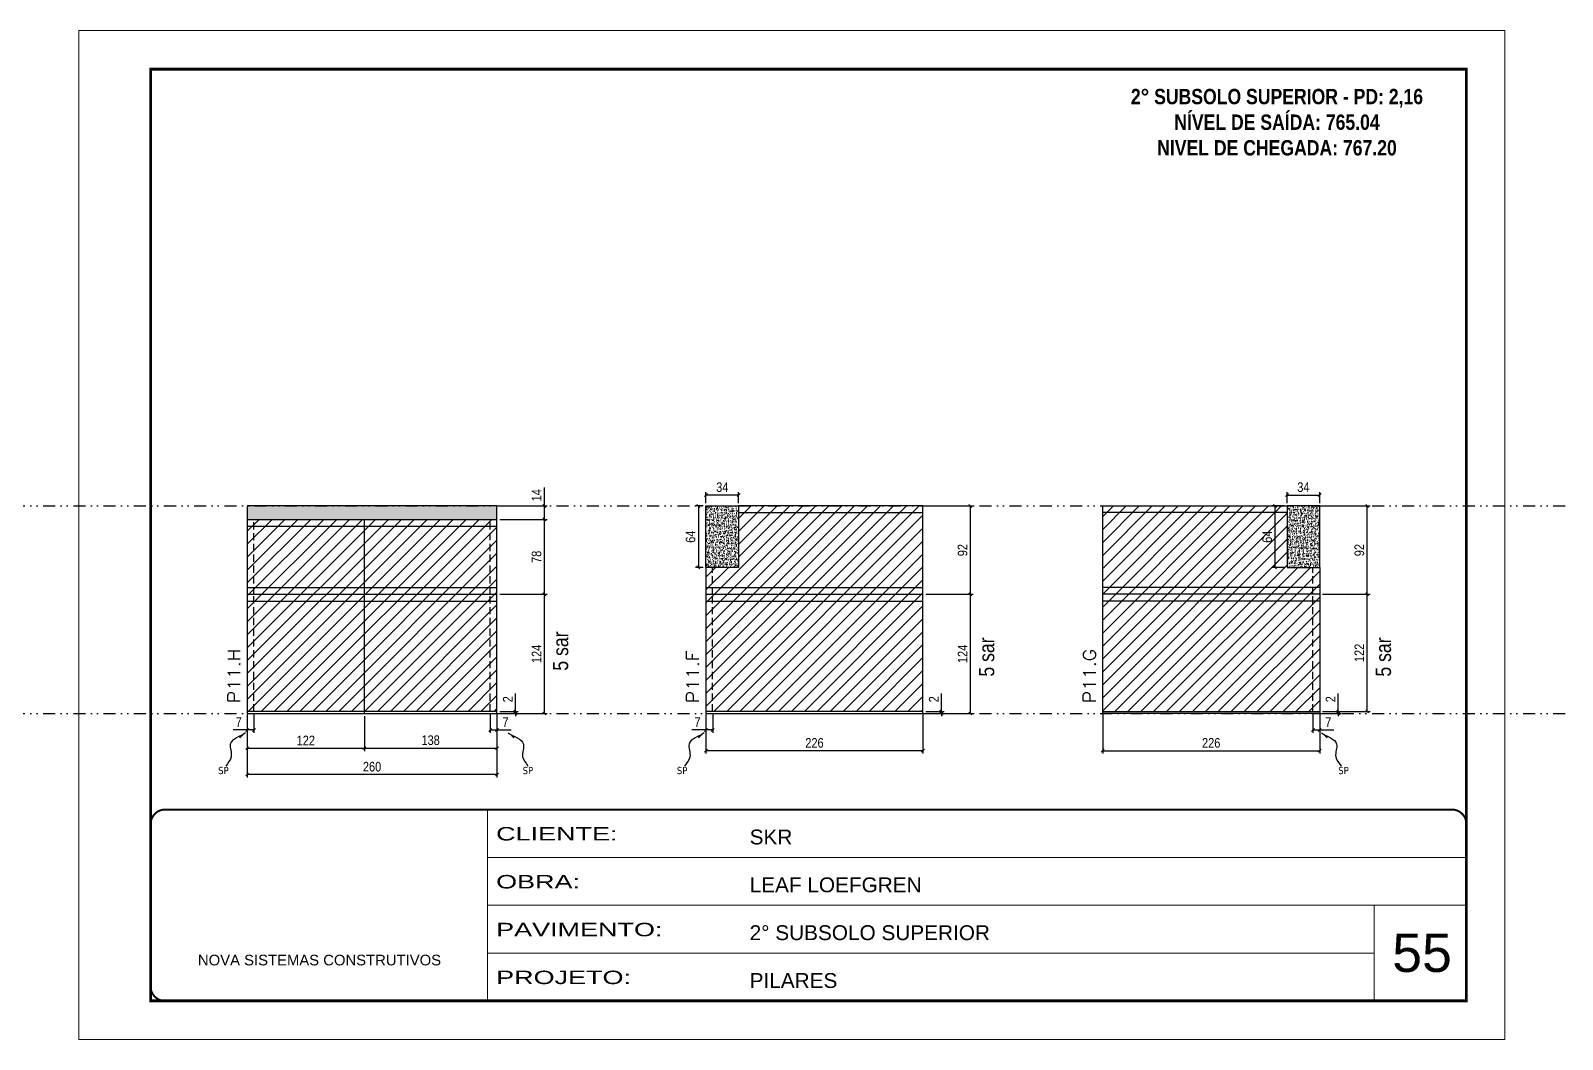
# Model space of a CAD drawing. Extents: x 13741 to 27878, y -21631 to 6985.
# Drawn here: x 17533 to 19128, y -8997 to -7947 of the extents above; entities that cross this region are included whole.
import ezdxf

# ---------------------------------------------------------------- set-up
doc = ezdxf.new("R2010")
doc.units = 0
for name, pattern in [('CONTINUO', [0]), ('DASHED', [0.75, 0.5, -0.25]), ('DIVIDE2', [0.625, 0.25, -0.125, 0, -0.125, 0, -0.125]), ('HIDDEN', [0.375, 0.25, -0.125])]:
    doc.linetypes.add(name, pattern=pattern)
for name, color, linetype, lineweight in [('CARIMBO', 255, 'Continuous', 9), ('Folhas', 255, 'Continuous', 9), ('Hachura', 251, 'Continuous', 9), ('SARRAFO DE PRESSAO', 251, 'DASHED', 9), ('Texto Seção', 7, 'Continuous', 15)]:
    doc.layers.add(name, color=color, linetype=linetype, lineweight=lineweight)
for name, color, linetype in [('COTA', 241, 'Continuous'), ('NOMENCLATURA', 7, 'Continuous'), ('Nível', 160, 'Continuous'), ('Painéis', 200, 'Continuous'), ('SARR_2.2x7', 40, 'Continuous'), ('Sarrafo de Pressão', 42, 'HIDDEN'), ('texto', 7, 'Continuous')]:
    doc.layers.add(name, color=color, linetype=linetype)
doc.styles.add('ARIAL', font='arial.ttf')
doc.styles.add('ARIAL_NARROW', font='ARIALN.TTF', dxfattribs={"height": 0.2})
doc.styles.add('COTA TECNICA', font='techl___.ttf', dxfattribs={"height": 10})
doc.styles.add('COTA TECNICA-50', font='techl___.ttf', dxfattribs={"height": 10})
doc.styles.add('REGUA-120', font='ROMANS.shx', dxfattribs={"height": 15})
doc.styles.add('ROMANC', font='techb___.ttf', dxfattribs={"height": 2.5})
doc.styles.get("Standard").update_dxf_attribs({"font": 'arial.ttf'})
doc.styles.add('Tecnologia', font='')
doc.styles.get('Tecnologia').set_extended_font_data('Forgotten Futurist')
doc.dimstyles.new('COTA PAINEL-50', dxfattribs={"dimtxt": 10, "dimasz": 3, "dimexe": 3, "dimexo": 3, "dimgap": 3, "dimtad": 1, "dimdec": 1, "dimzin": 12, "dimdsep": 46, "dimtxsty": 'COTA TECNICA-50', "dimblk1": 'OBLIQUE', "dimblk2": 'OBLIQUE', "dimsah": 1, "dimcen": 0.9, "dimclrd": 4, "dimclre": 4, "dimclrt": 240, "dimadec": 1, "dimazin": 3, "dimtfac": 1, "dimtdec": 1, "dimtmove": 0, "dimatfit": 3, "dimfxl": 1, "dimtolj": 1, "dimtzin": 12, "dimarcsym": 0})
doc.dimstyles.new('PAINEL', dxfattribs={"dimtxt": 10, "dimasz": 3, "dimexe": 3, "dimexo": 3, "dimgap": 3, "dimtad": 1, "dimdec": 1, "dimzin": 12, "dimdsep": 46, "dimtxsty": 'COTA TECNICA', "dimblk1": 'OBLIQUE', "dimblk2": 'OBLIQUE', "dimsah": 1, "dimcen": 0.9, "dimclrd": 4, "dimclre": 4, "dimclrt": 240, "dimadec": 1, "dimazin": 3, "dimtfac": 1, "dimtdec": 1, "dimtmove": 0, "dimatfit": 3, "dimfxl": 1, "dimtolj": 1, "dimtzin": 12, "dimarcsym": 0})
doc.dimstyles.get("Standard").update_dxf_attribs({"dimtxt": 0.18, "dimasz": 0.18, "dimexe": 0.18, "dimexo": 0.0625, "dimgap": 0.09, "dimtad": 0, "dimtih": 1, "dimtoh": 1, "dimdec": 4, "dimzin": 0, "dimdsep": 46, "dimtxsty": 'Standard', "dimcen": 0.09, "dimadec": 0, "dimazin": 0, "dimtfac": 1, "dimtdec": 4, "dimtofl": 0, "dimtmove": 0, "dimatfit": 3, "dimfxl": 1, "dimtolj": 1, "dimtzin": 0, "dimarcsym": 0})

# ---------------------------------------------------------------- blocks, each defined once
blk = doc.blocks.new('9999999999')
at = {"color": 30, "linetype": 'CONTINUO'}
for p, q in [((98564.6, 34230.2), (98564.6, 34429.4)), ((98564.6, 34379.6), (99584, 34379.6)), ((98564.6, 34329.8), (99488, 34329.8)), ((99584, 34329.8), (99488, 34329.8)), ((99488, 34329.8), (99488, 34230.2)), ((98564.6, 34280), (99488, 34280))]:
    blk.add_line(p, q, dxfattribs=at)
at = {"color": 30, "linetype": 'CONTINUO', "const_width": 2}
blk.add_lwpolyline([(99584, 34230.2), (99584, 34414.4, 0.414214), (99569, 34429.4), (98229, 34429.4, 0.414214), (98214, 34414.4), (98214, 34245.2, 0.414214), (98229, 34230.2), (99584, 34230.2)], format="xyb", dxfattribs=at)
at = {"layer": 'Folhas'}
blk.add_lwpolyline([(98139, 34190.2), (99624, 34190.2), (99624, 35240.2), (98139, 35240.2)], close=True, dxfattribs=at)
at = {"layer": 'Folhas', "color": 30, "const_width": 3}
blk.add_lwpolyline([(98214, 34230.2), (99584, 34230.2), (99584, 35200.2), (98214, 35200.2)], close=True, dxfattribs=at)
at = {"color": 7, "linetype": 'Continuous', "ltscale": 5, "style": 'ARIAL'}
for s, height, p in [('SKR', 15.48, (98837.7, 34393.1)), ('LEAF LOEFGREN', 15.483, (98837.7, 34343.3)), ('2° SUBSOLO SUPERIOR', 15.483, (98837.7, 34293.5)), ('NOVA SISTEMAS CONSTRUTIVOS', 11.059, (98263.2, 34267.2)), ('PILARES', 15.48, (98837.7, 34243.7))]:
    blk.add_text(s, height=height, dxfattribs=at).set_placement(p)
at = {"layer": 'Folhas', "color": 7, "style": 'Tecnologia', "width": 1.5}
for s, p in [('CLIENTE:', (98573.7, 34397.2)), ('OBRA:', (98573.7, 34347.3)), ('PAVIMENTO:', (98573.7, 34297.5)), ('PROJETO:', (98573.7, 34247.7))]:
    blk.add_text(s, height=14, dxfattribs=at).set_placement(p)
blk = doc.blocks.new('_Oblique')
at = {"color": 0, "linetype": 'ByBlock', "lineweight": -2}
blk.add_line((-0.5, -0.5), (0.5, 0.5), dxfattribs=at)
blk = doc.blocks.new('*D2157')
at = {"layer": 'COTA', "color": 4, "lineweight": -2, "transparency": 16777216}
for p, q in [((18236.7, -8658.5), (18236.7, -8699.3)), ((18462.7, -8658.5), (18462.7, -8699.3)), ((18462.7, -8696.3), (18236.7, -8696.3))]:
    blk.add_line(p, q, dxfattribs=at)
at = {"layer": 'Defpoints', "color": 0, "transparency": 16777216}
for p in [(18236.7, -8655.5), (18462.7, -8655.5), (18236.7, -8696.3)]:
    blk.add_point(p, dxfattribs=at)
at = {"layer": 'COTA', "color": 4, "lineweight": -2, "transparency": 16777216, "xscale": 3, "yscale": 3, "zscale": 3, "rotation": 180}
blk.add_blockref('_Oblique', (18236.7, -8696.3), dxfattribs=at)
at = {"layer": 'COTA', "color": 4, "lineweight": -2, "transparency": 16777216, "xscale": 3, "yscale": 3, "zscale": 3}
blk.add_blockref('_Oblique', (18462.7, -8696.3), dxfattribs=at)
at = {"layer": 'COTA', "color": 240, "transparency": 16777216, "insert": (18349.7, -8688.2), "char_height": 10, "attachment_point": 5, "style": 'COTA TECNICA'}
blk.add_mtext('\\A1;226', dxfattribs=at)
blk = doc.blocks.new('*D2158')
at = {"layer": 'COTA', "color": 4, "lineweight": -2, "transparency": 16777216}
for p, q in [((18236.7, -8660.5), (18236.7, -8677.7)), ((18243.7, -8658.5), (18243.7, -8677.7)), ((18236.7, -8674.7), (18221.9, -8674.7)), ((18243.7, -8674.7), (18236.7, -8674.7))]:
    blk.add_line(p, q, dxfattribs=at)
at = {"layer": 'Defpoints', "color": 0, "transparency": 16777216}
for p in [(18236.7, -8657.5), (18243.7, -8655.5), (18236.7, -8674.7)]:
    blk.add_point(p, dxfattribs=at)
at = {"layer": 'COTA', "color": 4, "lineweight": -2, "transparency": 16777216, "xscale": 3, "yscale": 3, "zscale": 3, "rotation": 180}
blk.add_blockref('_Oblique', (18236.7, -8674.7), dxfattribs=at)
at = {"layer": 'COTA', "color": 4, "lineweight": -2, "transparency": 16777216, "xscale": 3, "yscale": 3, "zscale": 3}
blk.add_blockref('_Oblique', (18243.7, -8674.7), dxfattribs=at)
at = {"layer": 'COTA', "color": 240, "transparency": 16777216, "insert": (18227.8, -8666.6), "char_height": 10, "attachment_point": 5, "style": 'COTA TECNICA-50'}
blk.add_mtext('\\A1;7', dxfattribs=at)
blk = doc.blocks.new('*D2159')
at = {"layer": 'COTA', "color": 4, "lineweight": -2, "transparency": 16777216}
for p, q in [((18481.9, -8655.5), (18481.9, -8636.7)), ((18465.7, -8655.5), (18484.9, -8655.5)), ((18465.7, -8657.5), (18484.9, -8657.5)), ((18481.9, -8657.5), (18481.9, -8655.5)), ((18481.9, -8657.5), (18481.9, -8660.5))]:
    blk.add_line(p, q, dxfattribs=at)
at = {"layer": 'Defpoints', "color": 0, "transparency": 16777216}
for p in [(18462.7, -8655.5), (18462.7, -8657.5), (18481.9, -8657.5)]:
    blk.add_point(p, dxfattribs=at)
at = {"layer": 'COTA', "color": 4, "lineweight": -2, "transparency": 16777216, "xscale": 3, "yscale": 3, "zscale": 3}
for p, rotation in [((18481.9, -8655.5), 270), ((18481.9, -8657.5), 90)]:
    blk.add_blockref('_Oblique', p, dxfattribs=dict(at, rotation=rotation))
at = {"layer": 'COTA', "color": 240, "transparency": 16777216, "insert": (18473.9, -8642.7), "char_height": 10, "attachment_point": 5, "rotation": 90, "style": 'COTA TECNICA-50'}
blk.add_mtext('\\A1;2', dxfattribs=at)
blk = doc.blocks.new('*D2160')
at = {"layer": 'COTA', "color": 4, "linetype": 'ByBlock', "lineweight": -2, "transparency": 16777216}
for p, q in [((18465.7, -8533.5), (18515, -8533.5)), ((18512, -8657.5), (18512, -8533.5)), ((18465.7, -8657.5), (18515, -8657.5))]:
    blk.add_line(p, q, dxfattribs=at)
at = {"layer": 'Defpoints', "color": 0, "linetype": 'ByBlock', "transparency": 16777216}
for p in [(18462.7, -8533.5), (18512, -8533.5), (18462.7, -8657.5)]:
    blk.add_point(p, dxfattribs=at)
at = {"layer": 'COTA', "color": 4, "linetype": 'ByBlock', "lineweight": -2, "transparency": 16777216, "xscale": 3, "yscale": 3, "zscale": 3}
for p, rotation in [((18512, -8533.5), 90), ((18512, -8657.5), 270)]:
    blk.add_blockref('_Oblique', p, dxfattribs=dict(at, rotation=rotation))
at = {"layer": 'COTA', "color": 240, "linetype": 'ByBlock', "transparency": 16777216, "insert": (18504, -8595.5), "char_height": 10, "attachment_point": 5, "rotation": 90, "style": 'COTA TECNICA'}
blk.add_mtext('\\A1;124', dxfattribs=at)
blk = doc.blocks.new('*D2161')
at = {"layer": 'COTA', "color": 4, "linetype": 'ByBlock', "lineweight": -2, "transparency": 16777216}
for p, q in [((18465.7, -8533.5), (18515, -8533.5)), ((18512, -8657.5), (18512, -8533.5)), ((18465.7, -8657.5), (18515, -8657.5))]:
    blk.add_line(p, q, dxfattribs=at)
at = {"layer": 'Defpoints', "color": 0, "linetype": 'ByBlock', "transparency": 16777216}
for p in [(18462.7, -8533.5), (18512, -8533.5), (18462.7, -8657.5)]:
    blk.add_point(p, dxfattribs=at)
at = {"layer": 'COTA', "color": 4, "linetype": 'ByBlock', "lineweight": -2, "transparency": 16777216, "xscale": 3, "yscale": 3, "zscale": 3}
for p, rotation in [((18512, -8533.5), 90), ((18512, -8657.5), 270)]:
    blk.add_blockref('_Oblique', p, dxfattribs=dict(at, rotation=rotation))
at = {"layer": 'COTA', "color": 240, "linetype": 'ByBlock', "transparency": 16777216, "insert": (18504, -8595.5), "char_height": 10, "attachment_point": 5, "rotation": 90, "style": 'COTA TECNICA'}
blk.add_mtext('\\A1;124', dxfattribs=at)
blk = doc.blocks.new('*D2162')
at = {"layer": 'COTA', "color": 4, "lineweight": -2, "transparency": 16777216}
for p, q in [((17759, -8658.5), (17759, -8724.1)), ((18019, -8658.5), (18019, -8724.1)), ((18019, -8721.1), (17759, -8721.1))]:
    blk.add_line(p, q, dxfattribs=at)
at = {"layer": 'Defpoints', "color": 0, "transparency": 16777216}
for p in [(17759, -8655.5), (18019, -8655.5), (17759, -8721.1)]:
    blk.add_point(p, dxfattribs=at)
at = {"layer": 'COTA', "color": 4, "lineweight": -2, "transparency": 16777216, "xscale": 3, "yscale": 3, "zscale": 3, "rotation": 180}
blk.add_blockref('_Oblique', (17759, -8721.1), dxfattribs=at)
at = {"layer": 'COTA', "color": 4, "lineweight": -2, "transparency": 16777216, "xscale": 3, "yscale": 3, "zscale": 3}
blk.add_blockref('_Oblique', (18019, -8721.1), dxfattribs=at)
at = {"layer": 'COTA', "color": 240, "transparency": 16777216, "insert": (17889, -8713), "char_height": 10, "attachment_point": 5, "style": 'COTA TECNICA'}
blk.add_mtext('\\A1;260', dxfattribs=at)
blk = doc.blocks.new('*D2163')
at = {"layer": 'COTA', "color": 4, "lineweight": -2, "transparency": 16777216}
for p, q in [((18012, -8658.5), (18012, -8677.7)), ((18019, -8660.5), (18019, -8677.7)), ((18012, -8674.7), (18019, -8674.7)), ((18019, -8674.7), (18033.7, -8674.7))]:
    blk.add_line(p, q, dxfattribs=at)
at = {"layer": 'Defpoints', "color": 0, "transparency": 16777216}
for p in [(18012, -8655.5), (18019, -8657.5), (18019, -8674.7)]:
    blk.add_point(p, dxfattribs=at)
at = {"layer": 'COTA', "color": 4, "lineweight": -2, "transparency": 16777216, "xscale": 3, "yscale": 3, "zscale": 3, "rotation": 180}
blk.add_blockref('_Oblique', (18012, -8674.7), dxfattribs=at)
at = {"layer": 'COTA', "color": 4, "lineweight": -2, "transparency": 16777216, "xscale": 3, "yscale": 3, "zscale": 3}
blk.add_blockref('_Oblique', (18019, -8674.7), dxfattribs=at)
at = {"layer": 'COTA', "color": 240, "transparency": 16777216, "insert": (18027.9, -8666.6), "char_height": 10, "attachment_point": 5, "style": 'COTA TECNICA-50'}
blk.add_mtext('\\A1;7', dxfattribs=at)
blk = doc.blocks.new('*D2164')
at = {"layer": 'COTA', "color": 4, "lineweight": -2, "transparency": 16777216}
for p, q in [((17759, -8660.5), (17759, -8677.7)), ((17766, -8658.5), (17766, -8677.7)), ((17759, -8674.7), (17744.3, -8674.7)), ((17766, -8674.7), (17759, -8674.7))]:
    blk.add_line(p, q, dxfattribs=at)
at = {"layer": 'Defpoints', "color": 0, "transparency": 16777216}
for p in [(17759, -8657.5), (17766, -8655.5), (17759, -8674.7)]:
    blk.add_point(p, dxfattribs=at)
at = {"layer": 'COTA', "color": 4, "lineweight": -2, "transparency": 16777216, "xscale": 3, "yscale": 3, "zscale": 3, "rotation": 180}
blk.add_blockref('_Oblique', (17759, -8674.7), dxfattribs=at)
at = {"layer": 'COTA', "color": 4, "lineweight": -2, "transparency": 16777216, "xscale": 3, "yscale": 3, "zscale": 3}
blk.add_blockref('_Oblique', (17766, -8674.7), dxfattribs=at)
at = {"layer": 'COTA', "color": 240, "transparency": 16777216, "insert": (17750.1, -8666.6), "char_height": 10, "attachment_point": 5, "style": 'COTA TECNICA-50'}
blk.add_mtext('\\A1;7', dxfattribs=at)
blk = doc.blocks.new('*D2165')
at = {"layer": 'COTA', "color": 4, "lineweight": -2, "transparency": 16777216}
for p, q in [((18038.3, -8655.5), (18038.3, -8636.7)), ((18022, -8655.5), (18041.3, -8655.5)), ((18022, -8657.5), (18041.3, -8657.5)), ((18038.3, -8657.5), (18038.3, -8655.5)), ((18038.3, -8657.5), (18038.3, -8660.5))]:
    blk.add_line(p, q, dxfattribs=at)
at = {"layer": 'Defpoints', "color": 0, "transparency": 16777216}
for p in [(18019, -8655.5), (18019, -8657.5), (18038.3, -8657.5)]:
    blk.add_point(p, dxfattribs=at)
at = {"layer": 'COTA', "color": 4, "lineweight": -2, "transparency": 16777216, "xscale": 3, "yscale": 3, "zscale": 3}
for p, rotation in [((18038.3, -8655.5), 270), ((18038.3, -8657.5), 90)]:
    blk.add_blockref('_Oblique', p, dxfattribs=dict(at, rotation=rotation))
at = {"layer": 'COTA', "color": 240, "transparency": 16777216, "insert": (18030.3, -8642.7), "char_height": 10, "attachment_point": 5, "rotation": 90, "style": 'COTA TECNICA-50'}
blk.add_mtext('\\A1;2', dxfattribs=at)
blk = doc.blocks.new('*D2166')
at = {"layer": 'COTA', "color": 4, "linetype": 'ByBlock', "lineweight": -2, "transparency": 16777216}
for p, q in [((18022, -8533.5), (18071.4, -8533.5)), ((18068.4, -8657.5), (18068.4, -8533.5)), ((18022, -8657.5), (18071.4, -8657.5))]:
    blk.add_line(p, q, dxfattribs=at)
at = {"layer": 'Defpoints', "color": 0, "linetype": 'ByBlock', "transparency": 16777216}
for p in [(18019, -8533.5), (18068.4, -8533.5), (18019, -8657.5)]:
    blk.add_point(p, dxfattribs=at)
at = {"layer": 'COTA', "color": 4, "linetype": 'ByBlock', "lineweight": -2, "transparency": 16777216, "xscale": 3, "yscale": 3, "zscale": 3}
for p, rotation in [((18068.4, -8533.5), 90), ((18068.4, -8657.5), 270)]:
    blk.add_blockref('_Oblique', p, dxfattribs=dict(at, rotation=rotation))
at = {"layer": 'COTA', "color": 240, "linetype": 'ByBlock', "transparency": 16777216, "insert": (18060.3, -8595.5), "char_height": 10, "attachment_point": 5, "rotation": 90, "style": 'COTA TECNICA'}
blk.add_mtext('\\A1;124', dxfattribs=at)
blk = doc.blocks.new('*D2167')
at = {"layer": 'COTA', "color": 4, "linetype": 'ByBlock', "lineweight": -2, "transparency": 16777216}
for p, q in [((18022, -8533.5), (18071.4, -8533.5)), ((18068.4, -8657.5), (18068.4, -8533.5)), ((18022, -8657.5), (18071.4, -8657.5))]:
    blk.add_line(p, q, dxfattribs=at)
at = {"layer": 'Defpoints', "color": 0, "linetype": 'ByBlock', "transparency": 16777216}
for p in [(18019, -8533.5), (18068.4, -8533.5), (18019, -8657.5)]:
    blk.add_point(p, dxfattribs=at)
at = {"layer": 'COTA', "color": 4, "linetype": 'ByBlock', "lineweight": -2, "transparency": 16777216, "xscale": 3, "yscale": 3, "zscale": 3}
for p, rotation in [((18068.4, -8533.5), 90), ((18068.4, -8657.5), 270)]:
    blk.add_blockref('_Oblique', p, dxfattribs=dict(at, rotation=rotation))
at = {"layer": 'COTA', "color": 240, "linetype": 'ByBlock', "transparency": 16777216, "insert": (18060.3, -8595.5), "char_height": 10, "attachment_point": 5, "rotation": 90, "style": 'COTA TECNICA'}
blk.add_mtext('\\A1;124', dxfattribs=at)
blk = doc.blocks.new('*D2168')
at = {"layer": 'COTA', "color": 4, "lineweight": -2, "transparency": 16777216}
for p, q in [((17881, -8660.5), (17881, -8696.6)), ((18019, -8660.5), (18019, -8696.6)), ((17881, -8693.6), (18019, -8693.6))]:
    blk.add_line(p, q, dxfattribs=at)
at = {"layer": 'Defpoints', "color": 0, "transparency": 16777216}
for p in [(17881, -8657.5), (18019, -8657.5), (18019, -8693.6)]:
    blk.add_point(p, dxfattribs=at)
at = {"layer": 'COTA', "color": 4, "lineweight": -2, "transparency": 16777216, "xscale": 3, "yscale": 3, "zscale": 3, "rotation": 180}
blk.add_blockref('_Oblique', (17881, -8693.6), dxfattribs=at)
at = {"layer": 'COTA', "color": 4, "lineweight": -2, "transparency": 16777216, "xscale": 3, "yscale": 3, "zscale": 3}
blk.add_blockref('_Oblique', (18019, -8693.6), dxfattribs=at)
at = {"layer": 'COTA', "color": 240, "transparency": 16777216, "insert": (17950, -8685.4), "char_height": 10, "attachment_point": 5, "style": 'COTA TECNICA'}
blk.add_mtext('\\A1;138', dxfattribs=at)
blk = doc.blocks.new('*D2169')
at = {"layer": 'COTA', "color": 4, "lineweight": -2, "transparency": 16777216}
for p, q in [((17759, -8660.5), (17759, -8696.6)), ((17881, -8660.5), (17881, -8696.6)), ((17759, -8693.6), (17881, -8693.6))]:
    blk.add_line(p, q, dxfattribs=at)
at = {"layer": 'Defpoints', "color": 0, "transparency": 16777216}
for p in [(17759, -8657.5), (17881, -8657.5), (17881, -8693.6)]:
    blk.add_point(p, dxfattribs=at)
at = {"layer": 'COTA', "color": 4, "lineweight": -2, "transparency": 16777216, "xscale": 3, "yscale": 3, "zscale": 3, "rotation": 180}
blk.add_blockref('_Oblique', (17759, -8693.6), dxfattribs=at)
at = {"layer": 'COTA', "color": 4, "lineweight": -2, "transparency": 16777216, "xscale": 3, "yscale": 3, "zscale": 3}
blk.add_blockref('_Oblique', (17881, -8693.6), dxfattribs=at)
at = {"layer": 'COTA', "color": 240, "transparency": 16777216, "insert": (17820, -8685.6), "char_height": 10, "attachment_point": 5, "style": 'COTA TECNICA'}
blk.add_mtext('\\A1;122', dxfattribs=at)
blk = doc.blocks.new('*D2170')
at = {"layer": 'COTA', "color": 4, "lineweight": -2, "transparency": 16777216}
for p, q in [((18233.7, -8441.5), (18225.8, -8441.5)), ((18228.8, -8441.5), (18228.8, -8505.5)), ((18233.7, -8505.5), (18225.8, -8505.5))]:
    blk.add_line(p, q, dxfattribs=at)
at = {"layer": 'Defpoints', "color": 0, "transparency": 16777216}
for p in [(18236.7, -8441.5), (18228.8, -8505.5), (18236.7, -8505.5)]:
    blk.add_point(p, dxfattribs=at)
at = {"layer": 'COTA', "color": 4, "lineweight": -2, "transparency": 16777216, "xscale": 3, "yscale": 3, "zscale": 3}
for p, rotation in [((18228.8, -8441.5), 90), ((18228.8, -8505.5), 270)]:
    blk.add_blockref('_Oblique', p, dxfattribs=dict(at, rotation=rotation))
at = {"layer": 'COTA', "color": 240, "transparency": 16777216, "insert": (18220.7, -8473.5), "char_height": 10, "attachment_point": 5, "rotation": 90, "style": 'COTA TECNICA'}
blk.add_mtext('\\A1;64', dxfattribs=at)
blk = doc.blocks.new('*D2171')
at = {"layer": 'COTA', "color": 4, "lineweight": -2, "transparency": 16777216}
for p, q in [((18236.7, -8438.5), (18236.7, -8427.2)), ((18270.7, -8430.2), (18236.7, -8430.2)), ((18270.7, -8438.5), (18270.7, -8427.2))]:
    blk.add_line(p, q, dxfattribs=at)
at = {"layer": 'Defpoints', "color": 0, "transparency": 16777216}
for p in [(18236.7, -8430.2), (18236.7, -8441.5), (18270.7, -8441.5)]:
    blk.add_point(p, dxfattribs=at)
at = {"layer": 'COTA', "color": 4, "lineweight": -2, "transparency": 16777216, "xscale": 3, "yscale": 3, "zscale": 3, "rotation": 180}
blk.add_blockref('_Oblique', (18236.7, -8430.2), dxfattribs=at)
at = {"layer": 'COTA', "color": 4, "lineweight": -2, "transparency": 16777216, "xscale": 3, "yscale": 3, "zscale": 3}
blk.add_blockref('_Oblique', (18270.7, -8430.2), dxfattribs=at)
at = {"layer": 'COTA', "color": 240, "transparency": 16777216, "insert": (18253.7, -8422), "char_height": 10, "attachment_point": 5, "style": 'COTA TECNICA'}
blk.add_mtext('\\A1;34', dxfattribs=at)
blk = doc.blocks.new('*D2142')
at = {"layer": 'COTA', "color": 4, "lineweight": -2, "transparency": 16777216}
for p, q in [((18649.8, -8658.5), (18649.8, -8699.3)), ((18875.8, -8658.5), (18875.8, -8699.3)), ((18649.8, -8696.3), (18875.8, -8696.3))]:
    blk.add_line(p, q, dxfattribs=at)
at = {"layer": 'Defpoints', "color": 0, "transparency": 16777216}
for p in [(18649.8, -8655.5), (18875.8, -8655.5), (18875.8, -8696.3)]:
    blk.add_point(p, dxfattribs=at)
at = {"layer": 'COTA', "color": 4, "lineweight": -2, "transparency": 16777216, "xscale": 3, "yscale": 3, "zscale": 3, "rotation": 180}
blk.add_blockref('_Oblique', (18649.8, -8696.3), dxfattribs=at)
at = {"layer": 'COTA', "color": 4, "lineweight": -2, "transparency": 16777216, "xscale": 3, "yscale": 3, "zscale": 3}
blk.add_blockref('_Oblique', (18875.8, -8696.3), dxfattribs=at)
at = {"layer": 'COTA', "color": 240, "transparency": 16777216, "insert": (18762.8, -8688.2), "char_height": 10, "attachment_point": 5, "style": 'COTA TECNICA'}
blk.add_mtext('\\A1;226', dxfattribs=at)
blk = doc.blocks.new('*D2143')
at = {"layer": 'COTA', "color": 4, "lineweight": -2, "transparency": 16777216}
for p, q in [((18868.8, -8658.5), (18868.8, -8677.7)), ((18875.8, -8660.5), (18875.8, -8677.7)), ((18868.8, -8674.7), (18875.8, -8674.7)), ((18875.8, -8674.7), (18890.5, -8674.7))]:
    blk.add_line(p, q, dxfattribs=at)
at = {"layer": 'Defpoints', "color": 0, "transparency": 16777216}
for p in [(18868.8, -8655.5), (18875.8, -8657.5), (18875.8, -8674.7)]:
    blk.add_point(p, dxfattribs=at)
at = {"layer": 'COTA', "color": 4, "lineweight": -2, "transparency": 16777216, "xscale": 3, "yscale": 3, "zscale": 3, "rotation": 180}
blk.add_blockref('_Oblique', (18868.8, -8674.7), dxfattribs=at)
at = {"layer": 'COTA', "color": 4, "lineweight": -2, "transparency": 16777216, "xscale": 3, "yscale": 3, "zscale": 3}
blk.add_blockref('_Oblique', (18875.8, -8674.7), dxfattribs=at)
at = {"layer": 'COTA', "color": 240, "transparency": 16777216, "insert": (18884.7, -8666.6), "char_height": 10, "attachment_point": 5, "style": 'COTA TECNICA-50'}
blk.add_mtext('\\A1;7', dxfattribs=at)
blk = doc.blocks.new('*D2144')
at = {"layer": 'COTA', "color": 4, "lineweight": -2, "transparency": 16777216}
for p, q in [((18895.1, -8655.5), (18895.1, -8636.7)), ((18878.8, -8655.5), (18898.1, -8655.5)), ((18878.8, -8657.5), (18898.1, -8657.5)), ((18895.1, -8657.5), (18895.1, -8655.5)), ((18895.1, -8657.5), (18895.1, -8660.5))]:
    blk.add_line(p, q, dxfattribs=at)
at = {"layer": 'Defpoints', "color": 0, "transparency": 16777216}
for p in [(18875.8, -8655.5), (18875.8, -8657.5), (18895.1, -8657.5)]:
    blk.add_point(p, dxfattribs=at)
at = {"layer": 'COTA', "color": 4, "lineweight": -2, "transparency": 16777216, "xscale": 3, "yscale": 3, "zscale": 3}
for p, rotation in [((18895.1, -8655.5), 270), ((18895.1, -8657.5), 90)]:
    blk.add_blockref('_Oblique', p, dxfattribs=dict(at, rotation=rotation))
at = {"layer": 'COTA', "color": 240, "transparency": 16777216, "insert": (18887.1, -8642.7), "char_height": 10, "attachment_point": 5, "rotation": 90, "style": 'COTA TECNICA-50'}
blk.add_mtext('\\A1;2', dxfattribs=at)
blk = doc.blocks.new('*D2145')
at = {"layer": 'COTA', "color": 4, "lineweight": -2, "transparency": 16777216}
for p, q in [((18841.8, -8438.5), (18841.8, -8427.2)), ((18841.8, -8430.2), (18875.8, -8430.2)), ((18875.8, -8438.5), (18875.8, -8427.2))]:
    blk.add_line(p, q, dxfattribs=at)
at = {"layer": 'Defpoints', "color": 0, "transparency": 16777216}
for p in [(18875.8, -8430.2), (18841.8, -8441.5), (18875.8, -8441.5)]:
    blk.add_point(p, dxfattribs=at)
at = {"layer": 'COTA', "color": 4, "lineweight": -2, "transparency": 16777216, "xscale": 3, "yscale": 3, "zscale": 3, "rotation": 180}
blk.add_blockref('_Oblique', (18841.8, -8430.2), dxfattribs=at)
at = {"layer": 'COTA', "color": 4, "lineweight": -2, "transparency": 16777216, "xscale": 3, "yscale": 3, "zscale": 3}
blk.add_blockref('_Oblique', (18875.8, -8430.2), dxfattribs=at)
at = {"layer": 'COTA', "color": 240, "transparency": 16777216, "insert": (18858.8, -8422), "char_height": 10, "attachment_point": 5, "style": 'COTA TECNICA'}
blk.add_mtext('\\A1;34', dxfattribs=at)
blk = doc.blocks.new('*D2146')
at = {"layer": 'COTA', "color": 4, "lineweight": -2, "transparency": 16777216}
for p, q in [((18878.8, -8533.5), (18928.2, -8533.5)), ((18925.2, -8655.5), (18925.2, -8533.5)), ((18878.8, -8655.5), (18928.2, -8655.5))]:
    blk.add_line(p, q, dxfattribs=at)
at = {"layer": 'Defpoints', "color": 0, "transparency": 16777216}
for p in [(18875.8, -8533.5), (18925.2, -8533.5), (18875.8, -8655.5)]:
    blk.add_point(p, dxfattribs=at)
at = {"layer": 'COTA', "color": 4, "lineweight": -2, "transparency": 16777216, "xscale": 3, "yscale": 3, "zscale": 3}
for p, rotation in [((18925.2, -8533.5), 90), ((18925.2, -8655.5), 270)]:
    blk.add_blockref('_Oblique', p, dxfattribs=dict(at, rotation=rotation))
at = {"layer": 'COTA', "color": 240, "transparency": 16777216, "insert": (18917.1, -8594.5), "char_height": 10, "attachment_point": 5, "rotation": 90, "style": 'COTA TECNICA'}
blk.add_mtext('\\A1;122', dxfattribs=at)
blk = doc.blocks.new('*D2147')
at = {"layer": 'COTA', "color": 4, "lineweight": -2, "transparency": 16777216}
for p, q in [((18838.8, -8441.5), (18826.3, -8441.5)), ((18829.3, -8505.5), (18829.3, -8441.5)), ((18838.8, -8505.5), (18826.3, -8505.5))]:
    blk.add_line(p, q, dxfattribs=at)
at = {"layer": 'Defpoints', "color": 0, "transparency": 16777216}
for p in [(18829.3, -8441.5), (18841.8, -8441.5), (18841.8, -8505.5)]:
    blk.add_point(p, dxfattribs=at)
at = {"layer": 'COTA', "color": 4, "lineweight": -2, "transparency": 16777216, "xscale": 3, "yscale": 3, "zscale": 3}
for p, rotation in [((18829.3, -8441.5), 90), ((18829.3, -8505.5), 270)]:
    blk.add_blockref('_Oblique', p, dxfattribs=dict(at, rotation=rotation))
at = {"layer": 'COTA', "color": 240, "transparency": 16777216, "insert": (18821.1, -8473.5), "char_height": 10, "attachment_point": 5, "rotation": 90, "style": 'COTA TECNICA'}
blk.add_mtext('\\A1;64', dxfattribs=at)
blk = doc.blocks.new('*D2189')
at = {"layer": 'COTA', "color": 4, "lineweight": -2, "transparency": 16777216}
for p, q in [((18022, -8455.5), (18071.4, -8455.5)), ((18068.4, -8533.5), (18068.4, -8455.5)), ((18022, -8533.5), (18071.4, -8533.5))]:
    blk.add_line(p, q, dxfattribs=at)
at = {"layer": 'Defpoints', "color": 0, "transparency": 16777216}
for p in [(18019, -8455.5), (18068.4, -8455.5), (18019, -8533.5)]:
    blk.add_point(p, dxfattribs=at)
at = {"layer": 'COTA', "color": 4, "lineweight": -2, "transparency": 16777216, "xscale": 3, "yscale": 3, "zscale": 3}
for p, rotation in [((18068.4, -8455.5), 90), ((18068.4, -8533.5), 270)]:
    blk.add_blockref('_Oblique', p, dxfattribs=dict(at, rotation=rotation))
at = {"layer": 'COTA', "color": 240, "transparency": 16777216, "insert": (18060.3, -8494.5), "char_height": 10, "attachment_point": 5, "rotation": 90, "style": 'COTA TECNICA'}
blk.add_mtext('\\A1;78', dxfattribs=at)
blk = doc.blocks.new('*D2190')
at = {"layer": 'COTA', "color": 4, "lineweight": -2, "transparency": 16777216}
for p, q in [((18068.4, -8441.5), (18068.4, -8422.3)), ((18022, -8441.5), (18071.4, -8441.5)), ((18068.4, -8455.5), (18068.4, -8441.5)), ((18022, -8455.5), (18071.4, -8455.5))]:
    blk.add_line(p, q, dxfattribs=at)
at = {"layer": 'Defpoints', "color": 0, "transparency": 16777216}
for p in [(18019, -8441.5), (18068.4, -8441.5), (18019, -8455.5)]:
    blk.add_point(p, dxfattribs=at)
at = {"layer": 'COTA', "color": 4, "lineweight": -2, "transparency": 16777216, "xscale": 3, "yscale": 3, "zscale": 3}
for p, rotation in [((18068.4, -8441.5), 90), ((18068.4, -8455.5), 270)]:
    blk.add_blockref('_Oblique', p, dxfattribs=dict(at, rotation=rotation))
at = {"layer": 'COTA', "color": 240, "transparency": 16777216, "insert": (18060.3, -8430.4), "char_height": 10, "attachment_point": 5, "rotation": 90, "style": 'COTA TECNICA'}
blk.add_mtext('\\A1;14', dxfattribs=at)
blk = doc.blocks.new('*D2191')
at = {"layer": 'COTA', "color": 4, "lineweight": -2, "transparency": 16777216}
for p, q in [((18878.8, -8441.5), (18928.2, -8441.5)), ((18925.2, -8533.5), (18925.2, -8441.5)), ((18878.8, -8533.5), (18928.2, -8533.5))]:
    blk.add_line(p, q, dxfattribs=at)
at = {"layer": 'Defpoints', "color": 0, "transparency": 16777216}
for p in [(18875.8, -8441.5), (18925.2, -8441.5), (18875.8, -8533.5)]:
    blk.add_point(p, dxfattribs=at)
at = {"layer": 'COTA', "color": 4, "lineweight": -2, "transparency": 16777216, "xscale": 3, "yscale": 3, "zscale": 3}
for p, rotation in [((18925.2, -8441.5), 90), ((18925.2, -8533.5), 270)]:
    blk.add_blockref('_Oblique', p, dxfattribs=dict(at, rotation=rotation))
at = {"layer": 'COTA', "color": 240, "transparency": 16777216, "insert": (18917.1, -8487.5), "char_height": 10, "attachment_point": 5, "rotation": 90, "style": 'COTA TECNICA'}
blk.add_mtext('\\A1;92', dxfattribs=at)
blk = doc.blocks.new('*D2192')
at = {"layer": 'COTA', "color": 4, "lineweight": -2, "transparency": 16777216}
for p, q in [((18465.7, -8441.5), (18515, -8441.5)), ((18512, -8533.5), (18512, -8441.5)), ((18465.7, -8533.5), (18515, -8533.5))]:
    blk.add_line(p, q, dxfattribs=at)
at = {"layer": 'Defpoints', "color": 0, "transparency": 16777216}
for p in [(18462.7, -8441.5), (18512, -8441.5), (18462.7, -8533.5)]:
    blk.add_point(p, dxfattribs=at)
at = {"layer": 'COTA', "color": 4, "lineweight": -2, "transparency": 16777216, "xscale": 3, "yscale": 3, "zscale": 3}
for p, rotation in [((18512, -8441.5), 90), ((18512, -8533.5), 270)]:
    blk.add_blockref('_Oblique', p, dxfattribs=dict(at, rotation=rotation))
at = {"layer": 'COTA', "color": 240, "transparency": 16777216, "insert": (18503.9, -8487.5), "char_height": 10, "attachment_point": 5, "rotation": 90, "style": 'COTA TECNICA'}
blk.add_mtext('\\A1;92', dxfattribs=at)

msp = doc.modelspace()

# ---------------------------------------------------------------- hatches: boundary and pattern name
at = {"layer": 'COTA'}
h = msp.add_hatch(dxfattribs=at)
h.set_pattern_fill('AR-CONC', color=256, scale=0.03)
h.paths.add_polyline_path([(17759.01, -8441.47), (17759.01, -8455.47), (18019.01, -8455.47), (18019.01, -8441.47)])
h = msp.add_hatch(dxfattribs=at)
h.set_pattern_fill('AR-CONC', color=256, scale=0.03)
h.set_pattern_definition([(50, (-1190.7104, -8160.0258), (5.4655401, -0.4781726), [0.5715, -6.2865]), (355, (-1190.7104, -8160.026), (-1.0573026, 5.7317054), [0.4572, -5.0292175]), (100.451445, (-1190.255, -8160.0656), (4.4082374, 5.2535326), [0.4857003, -5.3427073]), (46.1842, (-1190.7104, -8158.502), (8.1323712, -1.2612698), [0.85725, -9.42975]), (96.635558, (-1190.033, -8158.607), (7.122124, 7.4227837), [0.7285507, -8.0140682]), (351.18415, (-1190.71, -8158.502), (7.122124, 7.4227837), [0.685799, -7.543792]), (21, (-1189.9484, -8158.8828), (4.5484317, -3.0679559), [0.5715, -6.2865]), (326, (-1189.9484, -8158.883), (1.8540609, 5.525639), [0.4572, -5.0292]), (71.451445, (-1189.5693, -8159.1384), (6.4024926, 2.457683), [0.4857003, -5.3426981]), (37.5, (-1190.7104, -8160.0258), (0.0926581, 2.53665117), [0, -4.96824, 0, -5.1054, 0, -5.04825]), (7.5, (-1190.7104, -8160.0258), (2.00458988, 3.00541724), [0, -2.91084, 0, -4.85394, 0, -1.92405]), (327.5, (-1192.4096, -8160.0258), (4.06771786, -0.17186232), [0, -1.905, 0, -5.9436, 0, -7.8867]), (317.5, (-1193.1716, -8160.0258), (4.44387544, 0.7627947), [0, -2.4765, 0, -3.94716, 0, -5.6007])])
h.paths.add_polyline_path([(18270.66, -8441.47), (18236.66, -8441.47), (18236.66, -8505.47), (18270.66, -8505.47)])
h = msp.add_hatch(dxfattribs=at)
h.set_pattern_fill('AR-CONC', color=256, scale=0.03)
h.set_pattern_definition([(50, (-781.5596, -8160.0258), (5.4655401, -0.4781726), [0.5715, -6.2865]), (355, (-781.5596, -8160.026), (-1.0573026, 5.7317054), [0.4572, -5.0292175]), (100.451445, (-781.104, -8160.0656), (4.4082374, 5.2535326), [0.4857003, -5.3427073]), (46.1842, (-781.5596, -8158.502), (8.1323712, -1.2612698), [0.85725, -9.42975]), (96.635558, (-780.882, -8158.607), (7.122124, 7.4227837), [0.7285507, -8.0140682]), (351.18415, (-781.5596, -8158.502), (7.122124, 7.4227837), [0.685799, -7.543792]), (21, (-780.7976, -8158.8828), (4.5484317, -3.0679559), [0.5715, -6.2865]), (326, (-780.7976, -8158.883), (1.8540609, 5.525639), [0.4572, -5.0292]), (71.451445, (-780.4185, -8159.1384), (6.4024926, 2.457683), [0.4857003, -5.3426981]), (37.5, (-781.5596, -8160.0258), (0.0926581, 2.53665117), [0, -4.96824, 0, -5.1054, 0, -5.04825]), (7.5, (-781.5596, -8160.0258), (2.00458988, 3.00541724), [0, -2.91084, 0, -4.85394, 0, -1.92405]), (327.5, (-783.2588, -8160.0258), (4.06771786, -0.17186232), [0, -1.905, 0, -5.9436, 0, -7.8867]), (317.5, (-784.021, -8160.0258), (4.44387544, 0.7627947), [0, -2.4765, 0, -3.94716, 0, -5.6007])])
h.paths.add_polyline_path([(18841.81, -8505.47), (18875.81, -8505.47), (18875.81, -8441.47), (18841.81, -8441.47)])
at = {"layer": 'Hachura', "linetype": 'ByBlock'}
h = msp.add_hatch(dxfattribs=at)
h.set_pattern_fill('ANSI31', color=256, scale=3)
h.paths.add_polyline_path([(17759.01, -8455.47), (17759.01, -8533.47), (17881.01, -8533.47), (17881.01, -8455.47)])
h.paths.add_polyline_path([(18019.01, -8533.47), (18019.01, -8455.47), (17881.01, -8455.47), (17881.01, -8533.47)])
h.paths.add_polyline_path([(18019.01, -8533.47), (17881.01, -8533.47), (17881.01, -8655.47), (18019.01, -8655.47)])
h.paths.add_polyline_path([(17759.01, -8533.47), (17759.01, -8655.47), (17881.01, -8655.47), (17881.01, -8533.47)])
h.paths.add_polyline_path([(18236.66, -8533.47), (18236.66, -8655.47), (18462.66, -8655.47), (18462.66, -8533.47)])
h.paths.add_polyline_path([(18270.66, -8441.47), (18270.66, -8505.47), (18236.66, -8505.47), (18236.66, -8533.47), (18462.66, -8533.47), (18462.66, -8441.47)])
h.paths.add_polyline_path([(18649.81, -8441.47), (18649.81, -8533.47), (18875.81, -8533.47), (18875.81, -8505.47), (18841.81, -8505.47), (18841.81, -8441.47)])
h.paths.add_polyline_path([(18875.81, -8655.47), (18875.81, -8533.47), (18649.81, -8533.47), (18649.81, -8655.47)])

# ---------------------------------------------------------------- linework, layer by layer
at = {"layer": 'COTA'}
for p, q in [((18019.01, -8441.47), (17759.01, -8441.47)), ((17759.01, -8441.47), (17759.01, -8455.47)), ((18019.01, -8455.47), (18019.01, -8441.47)), ((18236.66, -8505.47), (18236.66, -8441.47)), ((18236.66, -8441.47), (18270.66, -8441.47)), ((18875.81, -8441.47), (18841.81, -8441.47)), ((18875.81, -8505.47), (18875.81, -8441.47))]:
    msp.add_line(p, q, dxfattribs=at)
at = {"layer": 'Nível', "color": 4, "linetype": 'DIVIDE2', "ltscale": 50}
for p, q in [((13741.09, -8441.47), (21531.15, -8441.47)), ((13741.09, -8657.47), (21531.15, -8657.47))]:
    msp.add_line(p, q, dxfattribs=at)
at = {"layer": 'Painéis'}
for p, q in [((18462.66, -8441.47), (18270.66, -8441.47)), ((18270.66, -8441.47), (18270.66, -8505.47)), ((18462.66, -8655.47), (18462.66, -8441.47)), ((18649.81, -8655.47), (18649.81, -8441.47)), ((18649.81, -8441.47), (18841.81, -8441.47)), ((18841.81, -8441.47), (18841.81, -8505.47)), ((17759.01, -8455.47), (17759.01, -8655.47)), ((17759.01, -8455.47), (18019.01, -8455.47)), ((17881.01, -8657.47), (17881.01, -8455.47)), ((18019.01, -8655.47), (18019.01, -8455.47)), ((18236.66, -8505.47), (18236.66, -8655.47)), ((18270.66, -8505.47), (18236.66, -8505.47)), ((18841.81, -8505.47), (18875.81, -8505.47)), ((18875.81, -8505.47), (18875.81, -8655.47)), ((17759.01, -8533.47), (18019.01, -8533.47)), ((18236.66, -8533.47), (18462.66, -8533.47)), ((18875.81, -8533.47), (18649.81, -8533.47))]:
    msp.add_line(p, q, dxfattribs=at)
for points in [[(18019.01, -8655.47), (17759.01, -8655.47), (17759.01, -8657.47), (18019.01, -8657.47)], [(18462.66, -8655.47), (18236.66, -8655.47), (18236.66, -8657.47), (18462.66, -8657.47)], [(18649.81, -8655.47), (18875.81, -8655.47), (18875.81, -8657.47), (18649.81, -8657.47)]]:
    msp.add_lwpolyline(points, close=True, dxfattribs=at)
at = {"layer": 'SARR_2.2x7'}
for p, q in [((18270.66, -8448.47), (18462.66, -8448.47)), ((18841.81, -8448.47), (18649.81, -8448.47)), ((17759.01, -8462.47), (18019.01, -8462.47)), ((17759.01, -8526.47), (18019.01, -8526.47)), ((18236.66, -8526.47), (18462.66, -8526.47)), ((18875.81, -8526.47), (18649.81, -8526.47)), ((17759.01, -8540.47), (18019.01, -8540.47)), ((18236.66, -8540.47), (18462.66, -8540.47)), ((18875.81, -8540.47), (18649.81, -8540.47))]:
    msp.add_line(p, q, dxfattribs=at)
at = {"layer": 'Sarrafo de Pressão', "ltscale": 30}
for p, q in [((17766.01, -8533.47), (17766.01, -8455.47)), ((18012.01, -8533.47), (18012.01, -8455.47)), ((18243.66, -8533.47), (18243.66, -8505.47)), ((18868.81, -8533.47), (18868.81, -8505.47)), ((17766.01, -8655.47), (17766.01, -8533.47)), ((18012.01, -8655.47), (18012.01, -8533.47)), ((18243.66, -8655.47), (18243.66, -8533.47)), ((18868.81, -8655.47), (18868.81, -8533.47))]:
    msp.add_line(p, q, dxfattribs=at)

# ---------------------------------------------------------------- block references
at = {"layer": 'SARRAFO DE PRESSAO', "color": 6, "linetype": 'ByBlock'}
msp.add_blockref('9999999999', (-80555.51, -43186.95), dxfattribs=at)

# ---------------------------------------------------------------- texts
at = {"layer": 'CARIMBO', "style": 'ARIAL'}
msp.add_text('55', height=40, dxfattribs=at).set_placement((18951.33, -8926.61))
at = {"layer": 'NOMENCLATURA', "style": 'ARIAL_NARROW'}
for p in [(18093.25, -8612.95), (18536.9, -8619.14), (18950.05, -8619.14)]:
    msp.add_text('5 sar', height=16, rotation=90, dxfattribs=at).set_placement(p)
at = {"layer": 'NOMENCLATURA', "color": 2, "insert": (18831.31, -7980.69), "char_height": 16, "attachment_point": 2, "style": 'ROMANC'}
msp.add_mtext_dynamic_manual_height_columns('\\P2° SUBSOLO SUPERIOR - PD: 2,16\\PNÍVEL DE SAÍDA: 765.04\\PNIVEL DE CHEGADA: 767.20', width=432.3511, gutter_width=1, heights=[0], dxfattribs=at)
at = {"layer": 'texto', "color": 0, "char_height": 7.5, "attachment_point": 5}
for insert in [(17734.23, -8716.96), (18051.26, -8716.96), (18211.88, -8716.96), (18900.59, -8716.96)]:
    msp.add_mtext('{\\fTahoma|b0|i0|c0|p34;\\C4;SP}', dxfattribs=dict(at, insert=insert))
at = {"layer": 'Texto Seção', "style": 'REGUA-120', "width": 1.1}
for s, p in [('P11.H', (17751.76, -8646.7)), ('P11.F', (18229.41, -8646.7)), ('P11.G', (18642.56, -8646.7))]:
    msp.add_text(s, height=13, rotation=90, dxfattribs=at).set_placement(p)

# ---------------------------------------------------------------- dimensions: what is measured, and where the dimension line sits
at = {"layer": 'COTA'}
for base, p1, p2, dimstyle, picture, middle in [((18236.66, -8430.22), (18270.66, -8441.47), (18236.66, -8441.47), 'PAINEL', '*D2171', (18253.66, -8422)), ((17881.01, -8693.65), (17759.01, -8657.47), (17881.01, -8657.47), 'PAINEL', '*D2169', (17820.01, -8685.59)), ((18019.01, -8674.71), (18012.01, -8655.47), (18019.01, -8657.47), 'COTA PAINEL-50', '*D2163', (18027.88, -8666.63)), ((18875.81, -8674.71), (18868.81, -8655.47), (18875.81, -8657.47), 'COTA PAINEL-50', '*D2143', (18884.68, -8666.63))]:
    dim = msp.add_linear_dim(base=base, p1=p1, p2=p2, dimstyle=dimstyle, dxfattribs=at)
    dim.commit()
    dim.dimension.update_dxf_attribs({"geometry": picture, "text_midpoint": middle})
for base, p1, p2, angle, dimstyle, picture, middle in [((18875.81, -8430.22), (18841.81, -8441.47), (18875.81, -8441.47), 180, 'PAINEL', '*D2145', (18858.81, -8422)), ((18068.38, -8441.47), (18019.01, -8455.47), (18019.01, -8441.47), 90, 'PAINEL', '*D2190', (18060.3, -8430.41)), ((18228.8, -8505.47), (18236.66, -8441.47), (18236.66, -8505.47), 90, 'PAINEL', '*D2170', (18220.69, -8473.47)), ((18512.03, -8441.47), (18462.66, -8533.47), (18462.66, -8441.47), 90, 'PAINEL', '*D2192', (18503.94, -8487.47)), ((18829.25, -8441.47), (18841.81, -8505.47), (18841.81, -8441.47), 90, 'PAINEL', '*D2147', (18821.15, -8473.47)), ((18925.18, -8441.47), (18875.81, -8533.47), (18875.81, -8441.47), 90, 'PAINEL', '*D2191', (18917.09, -8487.47)), ((18068.38, -8455.47), (18019.01, -8533.47), (18019.01, -8455.47), 90, 'PAINEL', '*D2189', (18060.28, -8494.47)), ((18925.18, -8533.47), (18875.81, -8655.47), (18875.81, -8533.47), 90, 'PAINEL', '*D2146', (18917.12, -8594.47)), ((17759.01, -8674.71), (17766.01, -8655.47), (17759.01, -8657.47), 180, 'COTA PAINEL-50', '*D2164', (17750.15, -8666.63)), ((18236.66, -8674.71), (18243.66, -8655.47), (18236.66, -8657.47), 180, 'COTA PAINEL-50', '*D2158', (18227.79, -8666.63))]:
    dim = msp.add_linear_dim(base=base, p1=p1, p2=p2, angle=angle, dimstyle=dimstyle, dxfattribs=at)
    dim.commit()
    dim.dimension.update_dxf_attribs({"geometry": picture, "text_midpoint": middle})
at = {"layer": 'COTA', "linetype": 'ByBlock'}
for p1, p2, picture, middle in [((18019.01, -8657.47), (18019.01, -8533.47), '*D2166', (18060.3, -8595.47)), ((18019.01, -8657.47), (18019.01, -8533.47), '*D2167', (18060.3, -8595.47)), ((18462.66, -8657.47), (18462.66, -8533.47), '*D2160', (18503.95, -8595.47)), ((18462.66, -8657.47), (18462.66, -8533.47), '*D2161', (18503.95, -8595.47))]:
    dim = msp.add_aligned_dim(p1=p1, p2=p2, distance=-49.37, dimstyle='PAINEL', dxfattribs=at)
    dim.commit()
    dim.dimension.update_dxf_attribs({"geometry": picture, "text_midpoint": middle})
at = {"layer": 'COTA'}
for base, p1, p2, picture, middle in [((18038.27, -8657.47), (18019.01, -8655.47), (18019.01, -8657.47), '*D2165', (18038.27, -8642.72)), ((18481.92, -8657.47), (18462.66, -8655.47), (18462.66, -8657.47), '*D2159', (18481.92, -8642.72)), ((18895.07, -8657.47), (18875.81, -8655.47), (18875.81, -8657.47), '*D2144', (18895.07, -8642.72))]:
    dim = msp.add_linear_dim(base=base, p1=p1, p2=p2, angle=90, dimstyle='COTA PAINEL-50', dxfattribs=at)
    dim.commit()
    dim.dimension.update_dxf_attribs({"geometry": picture, "text_midpoint": middle, "dimtype": 160})
for base, p1, p2, picture, middle in [((17759.01, -8721.08), (18019.01, -8655.47), (17759.01, -8655.47), '*D2162', (17889.01, -8712.98)), ((18236.66, -8696.29), (18462.66, -8655.47), (18236.66, -8655.47), '*D2157', (18349.66, -8688.19))]:
    dim = msp.add_linear_dim(base=base, p1=p1, p2=p2, angle=180, dimstyle='PAINEL', override={"dimarcsym": 2}, dxfattribs=at)
    dim.commit()
    dim.dimension.update_dxf_attribs({"geometry": picture, "text_midpoint": middle})
for base, p1, p2, override, picture, middle in [((18019.01, -8693.65), (17881.01, -8657.47), (18019.01, -8657.47), {"dimtmove": 1}, '*D2168', (17950.01, -8685.4)), ((18875.81, -8696.29), (18649.81, -8655.47), (18875.81, -8655.47), {"dimarcsym": 2}, '*D2142', (18762.81, -8688.19))]:
    dim = msp.add_linear_dim(base=base, p1=p1, p2=p2, dimstyle='PAINEL', override=override, dxfattribs=at)
    dim.commit()
    dim.dimension.update_dxf_attribs({"geometry": picture, "text_midpoint": middle})

# ---------------------------------------------------------------- leaders
at = {"layer": 'COTA', "path_type": 1}
for points in [[(17757.18, -8677.65), (17741.4, -8689.48), (17742.32, -8702.49), (17736.77, -8712.27)], [(18030.84, -8677.65), (18046.62, -8689.48), (18045.7, -8702.49), (18051.25, -8712.27)], [(18234.83, -8677.65), (18219.04, -8689.48), (18219.97, -8702.49), (18214.42, -8712.27)], [(18877.64, -8677.65), (18893.42, -8689.48), (18892.5, -8702.49), (18898.05, -8712.27)]]:
    msp.add_leader(points, dimstyle='Standard', override={"dimasz": 8}, dxfattribs=at)

doc.saveas('drawing.dxf')
